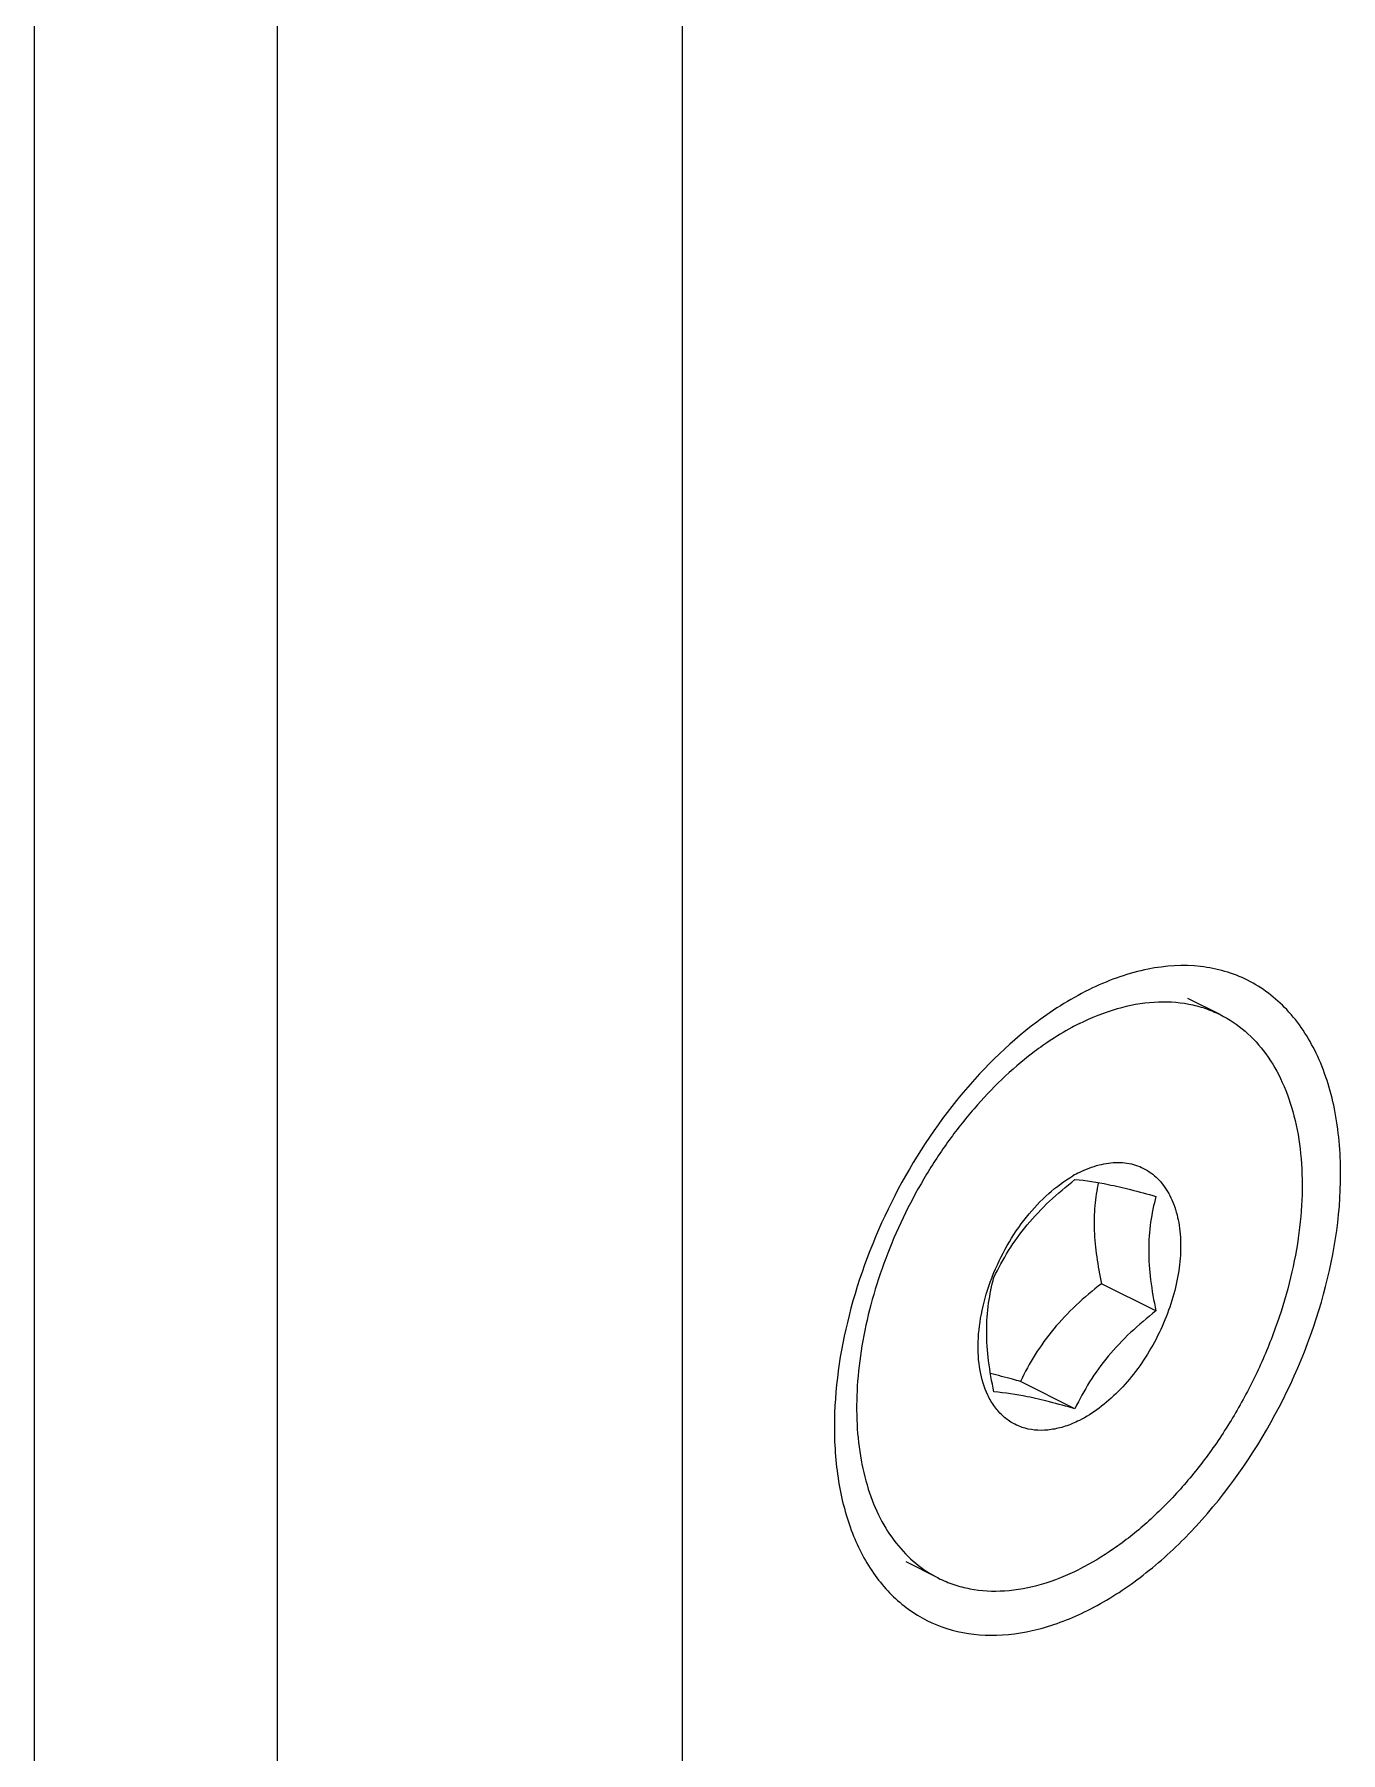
# Model space of a CAD drawing. Header units: millimetres. Extents: x 0 to 2524, y 0 to 1785.
# Drawn here: x 1672.13 to 1690.38, y 726.83 to 750.83 of the extents above; entities that cross this region are included whole.
import ezdxf

# ---------------------------------------------------------------- set-up
doc = ezdxf.new("R2010")
doc.units = ezdxf.units.MM
doc.header["$LTSCALE"] = 0.1
doc.layers.get('0').update_dxf_attribs({"lineweight": 13})

msp = doc.modelspace()

# ---------------------------------------------------------------- linework, layer by layer
for p, q in [((1672.132, 662.211), (1672.132, 801.814)), ((1681.183, 660.272), (1681.183, 800.359)), ((1675.526, 660.514), (1675.526, 800.117)), ((1688.695, 737.136), (1688.242, 737.362)), ((1687.796, 732.997), (1687.035, 733.378)), ((1686.665, 731.632), (1685.904, 732.012)), ((1684.759, 729.265), (1684.307, 729.491))]:
    msp.add_line(p, q)
for centre, radius, start, end in [((1688.788, 733.048), 4.47, 123.7583, 127.4033), ((1687.489, 733.411), 1.702, 116.6099, 120.0733), ((1688.476, 732.319), 3.183, 158.6971, 159.1186)]:
    msp.add_arc(centre, radius, start, end)
for points, knots in [([(1690.376, 734.912), (1690.376, 735.216), (1690.326, 735.795), (1690.079, 736.586), (1689.665, 737.221), (1689.096, 737.655), (1688.407, 737.85), (1687.651, 737.801), (1686.869, 737.523), (1686.376, 737.215), (1686.133, 737.033)], [0, 0, 0, 0, 0.144821, 0.274812, 0.391414, 0.499998, 0.608577, 0.72521, 0.855132, 1, 1, 1, 1]), ([(1686.727, 737.011), (1686.897, 737.096), (1687.237, 737.233), (1687.757, 737.331), (1688.175, 737.31), (1688.482, 737.23), (1688.626, 737.17), (1688.695, 737.136)], [0, 0, 0, 0, 0.279066, 0.535041, 0.772469, 0.886915, 1, 1, 1, 1]), ([(1688.695, 737.136), (1688.819, 737.074), (1689.056, 736.915), (1689.35, 736.589), (1689.58, 736.185), (1689.741, 735.713), (1689.831, 735.183), (1689.848, 734.609), (1689.793, 734.002), (1689.666, 733.377), (1689.472, 732.748), (1689.214, 732.13), (1688.898, 731.536), (1688.532, 730.981), (1688.124, 730.478), (1687.683, 730.037), (1687.22, 729.67), (1686.892, 729.472), (1686.727, 729.39)], [0, 0, 0, 0, 0.04489, 0.091461, 0.14108, 0.194626, 0.252474, 0.314561, 0.380476, 0.449545, 0.520906, 0.593569, 0.666478, 0.738564, 0.808803, 0.876258, 0.94018, 1, 1, 1, 1]), ([(1686.133, 737.033), (1685.714, 736.719), (1684.939, 735.94), (1684.05, 734.539), (1683.462, 732.987), (1683.305, 731.899), (1683.305, 731.376)], [0, 0, 0, 0, 0.240928, 0.500006, 0.759048, 1, 1, 1, 1]), ([(1686.727, 737.011), (1686.691, 736.993), (1686.546, 736.918), (1686.406, 736.832), (1686.304, 736.764)], [0, 0, 0, 0, 0.243864, 1, 1, 1, 1]), ([(1686.073, 736.598), (1685.774, 736.371), (1685.357, 735.967), (1684.877, 735.355), (1684.434, 734.672), (1684.079, 733.932), (1683.827, 733.163), (1683.694, 732.589), (1683.621, 732.028), (1683.608, 731.488), (1683.656, 730.981), (1683.764, 730.517), (1683.93, 730.104), (1684.153, 729.75), (1684.429, 729.464), (1684.646, 729.321), (1684.759, 729.265)], [0, 0, 0, 0, 0.132907, 0.20334, 0.275349, 0.42049, 0.491982, 0.56158, 0.62853, 0.692207, 0.752165, 0.808189, 0.860358, 0.909106, 0.955258, 1, 1, 1, 1]), ([(1683.305, 731.376), (1683.305, 731.105), (1683.335, 730.706), (1683.449, 730.199), (1683.6, 729.753), (1683.865, 729.264), (1684.315, 728.809), (1684.872, 728.528), (1685.504, 728.436), (1686.18, 728.531), (1686.874, 728.803), (1687.562, 729.237), (1688.462, 730.031), (1689.413, 731.31), (1690.167, 733.053), (1690.376, 734.308), (1690.376, 734.912)], [0, 0, 0, 0, 0.063452, 0.093104, 0.121289, 0.173578, 0.221912, 0.268749, 0.317009, 0.369188, 0.426752, 0.490093, 0.558742, 0.706839, 0.858617, 1, 1, 1, 1]), ([(1685.511, 733.476), (1685.569, 733.626), (1685.708, 733.917), (1685.974, 734.309), (1686.281, 734.639), (1686.516, 734.814), (1686.636, 734.884)], [0, 0, 0, 0, 0.264274, 0.524832, 0.772497, 1, 1, 1, 1]), ([(1686.727, 734.932), (1686.815, 734.976), (1686.991, 735.045), (1687.261, 735.084), (1687.514, 735.047), (1687.737, 734.934), (1687.917, 734.752), (1688.047, 734.512), (1688.125, 734.224), (1688.15, 733.898), (1688.121, 733.548), (1688.04, 733.184), (1687.909, 732.822), (1687.734, 732.473), (1687.522, 732.152), (1687.279, 731.87), (1687.016, 731.638), (1686.824, 731.517), (1686.727, 731.468)], [0, 0, 0, 0, 0.057513, 0.109649, 0.157869, 0.204666, 0.252959, 0.305217, 0.362878, 0.426312, 0.495025, 0.567905, 0.643431, 0.719848, 0.795328, 0.868118, 0.936712, 1, 1, 1, 1]), ([(1685.533, 733.466), (1685.596, 733.594), (1685.734, 733.849), (1685.993, 734.209), (1686.307, 734.539), (1686.543, 734.736), (1686.665, 734.832)], [0, 0, 0, 0, 0.238828, 0.485903, 0.740658, 1, 1, 1, 1]), ([(1686.665, 734.832), (1686.821, 734.822), (1687.082, 734.779), (1687.457, 734.69), (1687.679, 734.63), (1687.796, 734.597)], [0, 0, 0, 0, 0.405706, 0.683587, 1, 1, 1, 1]), ([(1686.991, 734.792), (1686.969, 734.685), (1686.936, 734.462), (1686.929, 734.113), (1686.964, 733.748), (1687.009, 733.502), (1687.035, 733.378)], [0, 0, 0, 0, 0.229743, 0.474013, 0.732073, 1, 1, 1, 1]), ([(1687.796, 734.597), (1687.765, 734.479), (1687.712, 734.231), (1687.685, 733.839), (1687.716, 733.422), (1687.766, 733.14), (1687.796, 732.997)], [0, 0, 0, 0, 0.226709, 0.469137, 0.72839, 1, 1, 1, 1]), ([(1685.447, 731.823), (1685.396, 731.931), (1685.323, 732.178), (1685.301, 732.58), (1685.359, 733.016), (1685.447, 733.308), (1685.502, 733.454)], [0, 0, 0, 0, 0.214292, 0.45515, 0.719428, 1, 1, 1, 1]), ([(1685.533, 731.866), (1685.503, 732.009), (1685.453, 732.291), (1685.423, 732.707), (1685.45, 733.1), (1685.502, 733.348), (1685.533, 733.466)], [0, 0, 0, 0, 0.27161, 0.530864, 0.773291, 1, 1, 1, 1]), ([(1687.035, 733.378), (1686.913, 733.282), (1686.678, 733.085), (1686.363, 732.756), (1686.104, 732.396), (1685.966, 732.14), (1685.904, 732.012)], [0, 0, 0, 0, 0.25934, 0.514098, 0.761174, 1, 1, 1, 1]), ([(1687.796, 732.997), (1687.674, 732.902), (1687.439, 732.704), (1687.124, 732.375), (1686.865, 732.015), (1686.727, 731.76), (1686.665, 731.632)], [0, 0, 0, 0, 0.259343, 0.514097, 0.761172, 1, 1, 1, 1]), ([(1685.904, 732.012), (1685.867, 732.022), (1685.728, 732.061), (1685.588, 732.098), (1685.484, 732.123)], [0, 0, 0, 0, 0.260801, 1, 1, 1, 1]), ([(1686.727, 731.468), (1686.663, 731.436), (1686.534, 731.382), (1686.338, 731.335), (1686.148, 731.324), (1685.969, 731.352), (1685.805, 731.418), (1685.66, 731.521), (1685.538, 731.658), (1685.475, 731.766), (1685.447, 731.823)], [0, 0, 0, 0, 0.143544, 0.27724, 0.402179, 0.520759, 0.636199, 0.752235, 0.872513, 1, 1, 1, 1]), ([(1686.665, 731.632), (1686.547, 731.664), (1686.326, 731.724), (1685.951, 731.814), (1685.69, 731.856), (1685.533, 731.866)], [0, 0, 0, 0, 0.316413, 0.594294, 1, 1, 1, 1]), ([(1684.759, 729.265), (1684.828, 729.23), (1684.972, 729.171), (1685.279, 729.091), (1685.697, 729.07), (1686.217, 729.168), (1686.557, 729.305), (1686.727, 729.39)], [0, 0, 0, 0, 0.113085, 0.227531, 0.464959, 0.720934, 1, 1, 1, 1])]:
    msp.add_open_spline(points, degree=3, knots=knots)

doc.saveas('drawing.dxf')
